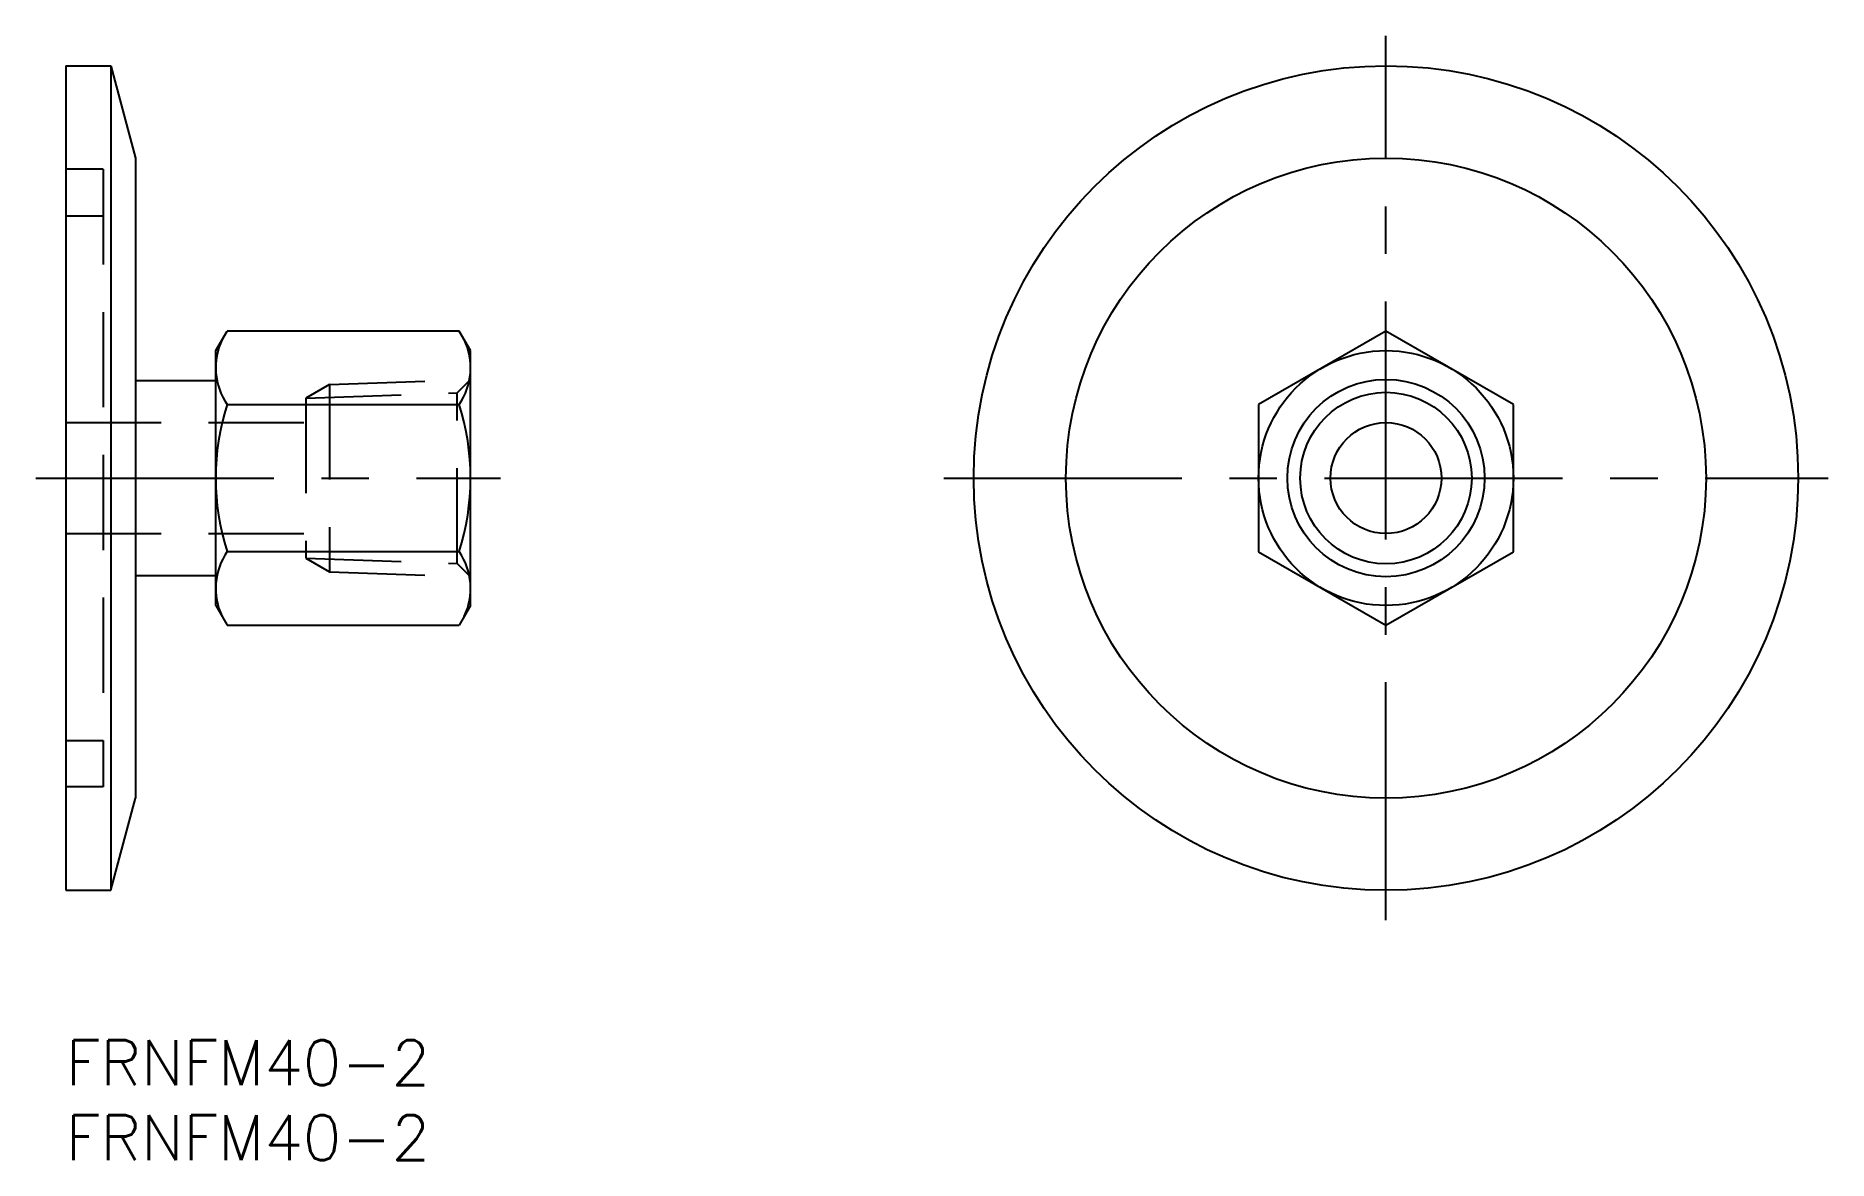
# Model space of a CAD drawing. Extents: x -2 to 118, y -8 to 67.
import ezdxf

# ---------------------------------------------------------------- set-up
doc = ezdxf.new("R2010")
doc.units = 0
doc.header["$LTSCALE"] = 0.5
doc.linetypes.add('CENTER', pattern=[50.8, 31.75, -6.35, 6.35, -6.35])
doc.linetypes.add('DASHED', pattern=[19.05, 12.7, -6.35])
for name, color, linetype in [('MSM_CENTER', 1, 'CENTER'), ('MSM_CONTINUOUS', 7, 'CONTINUOUS'), ('MSM_DASHED', 4, 'DASHED'), ('MSM_NARROW', 5, 'CONTINUOUS'), ('MSM_PART_NUMBER', 7, 'CONTINUOUS')]:
    doc.layers.add(name, color=color, linetype=linetype)
doc.styles.get("Standard").update_dxf_attribs({"font": 'txt.shx', "height": 3, "bigfont": 'bigfont.shx'})

# ---------------------------------------------------------------- blocks, each defined once
blk = doc.blocks.new('*U4')
at = {"layer": 'MSM_PART_NUMBER'}
blk.add_text('FRNFM40-2', height=3, dxfattribs=at).set_placement((0, -3))
blk = doc.blocks.new('*U5')
at = {"layer": 'MSM_PART_NUMBER'}
blk.add_text('FRNFM40-2', height=3, dxfattribs=at).set_placement((0, -8))

msp = doc.modelspace()

# ---------------------------------------------------------------- linework, layer by layer
at = {"layer": 'MSM_CENTER'}
for p, q in [((88.07, 8), (88.07, 67)), ((-2, 37.5), (29, 37.5)), ((58.57, 37.5), (117.57, 37.5))]:
    msp.add_line(p, q, dxfattribs=at)
at = {"layer": 'MSM_CONTINUOUS'}
for p, q in [((0, 65), (0, 10)), ((0, 65), (3, 65)), ((3, 65), (3, 10)), ((3, 65), (4.65, 58.85)), ((4.65, 58.85), (4.65, 16.15)), ((10, 46), (10.76, 47.31)), ((26.24, 47.31), (10.76, 47.31)), ((27, 46), (26.24, 47.31)), ((88.07, 47.31), (79.57, 42.41)), ((96.57, 42.41), (88.07, 47.31)), ((10, 29), (10, 46)), ((27, 29), (27, 46)), ((4.71, 44), (10, 44)), ((10.76, 42.41), (26.24, 42.41)), ((79.57, 42.41), (79.57, 32.59)), ((96.57, 32.59), (96.57, 42.41)), ((26.24, 32.59), (10.76, 32.59)), ((79.57, 32.59), (88.07, 27.69)), ((88.07, 27.69), (96.57, 32.59)), ((4.71, 31), (10, 31)), ((10, 29), (10.76, 27.69)), ((27, 29), (26.24, 27.69)), ((10.76, 27.69), (26.24, 27.69)), ((3, 10), (4.65, 16.15)), ((0, 10), (3, 10))]:
    msp.add_line(p, q, dxfattribs=at)
for radius in [27.5, 21.35, 8.5, 5.72, 3.7]:
    msp.add_circle((88.07, 37.5), radius, dxfattribs=at)
for centre, radius, start, end in [((14.34, 44.86), 4.34, 154.3842, 214.3842), ((22.66, 44.86), 4.34, 325.6158, 25.6158), ((26.24, 37.5), 16.24, 162.412, 197.588), ((10.76, 37.5), 16.24, 342.412, 17.588), ((14.34, 30.14), 4.34, 145.6158, 205.6158), ((22.66, 30.14), 4.34, 334.3842, 34.3842)]:
    msp.add_arc(centre, radius, start, end, dxfattribs=at)
at = {"layer": 'MSM_DASHED'}
for p, q in [((2.5, 58.1), (0, 58.1)), ((2.5, 58.1), (2.5, 16.9)), ((0, 55), (2.5, 55)), ((17.6, 43.75), (16.02, 42.84)), ((16.02, 42.84), (26.11, 43.19)), ((17.6, 43.75), (27, 44.08)), ((17.6, 43.75), (17.6, 31.25)), ((26.11, 43.19), (27, 44.08)), ((26.11, 31.81), (26.11, 43.19)), ((16.02, 42.84), (16.02, 32.16)), ((0, 41.2), (16.02, 41.2)), ((0, 33.8), (16.02, 33.8)), ((16.02, 32.16), (17.6, 31.25)), ((16.02, 32.16), (26.11, 31.81)), ((17.6, 31.25), (27, 30.92)), ((26.11, 31.81), (27, 30.92)), ((0, 20), (2.5, 20)), ((2.5, 16.9), (0, 16.9))]:
    msp.add_line(p, q, dxfattribs=at)
at = {"layer": 'MSM_NARROW'}
msp.add_circle((88.07, 37.5), 6.58, dxfattribs=at)

# ---------------------------------------------------------------- block references
at = {"layer": 'MSM_CONTINUOUS'}
for name in ['*U4', '*U5']:
    msp.add_blockref(name, (0, 0), dxfattribs=at)

doc.saveas('drawing.dxf')
